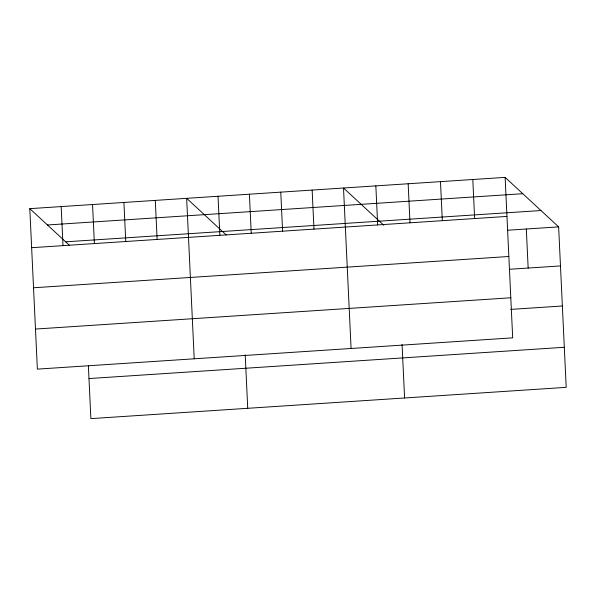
<?xml version="1.0" encoding="UTF-8"?>
<svg xmlns="http://www.w3.org/2000/svg" width="596" height="596" viewBox="0 0 596 596"><rect width="100%" height="100%" fill="white"/><g stroke="black" fill="none" stroke-linecap="round" stroke-linejoin="round"><path stroke-width="0.89" d="M505.125 177.377L512.687 337.85L37.369 369.125L29.8 208.652L505.125 177.377L558.631 226.875L566.2 387.348L90.875 418.623L88.394 365.989M47.456 224.983L522.781 193.707M65.649 241.82L540.974 210.537M31.64 247.705L506.965 216.422M507.844 230.22L558.631 226.875M33.532 287.771L508.85 256.496M509.684 269.265L560.471 265.928M35.477 329.052L510.802 297.776M510.645 309.399L562.363 305.994M88.99 378.557L564.308 347.282M383.779 225.258L343.512 188.008L351.081 348.481M226.294 234.995L186.66 198.326L194.221 358.807M29.8 208.652L69.434 245.314M526.313 228.998L528.153 268.051M472.799 179.5L474.639 218.553M440.481 181.631L442.321 220.676M408.156 183.754L409.996 222.807M402.069 344.451L404.587 397.986M375.838 185.885L377.678 224.93M312.14 190.072L313.98 229.125M280.768 192.135L282.608 231.188M249.396 194.199L251.244 233.252M245.209 354.769L247.735 408.305M218.024 196.263L219.872 235.316M155.288 200.398L157.128 239.443M123.916 202.461L125.756 241.507M92.544 204.525L94.384 243.57M61.172 206.589L63.012 245.634"/></g></svg>
